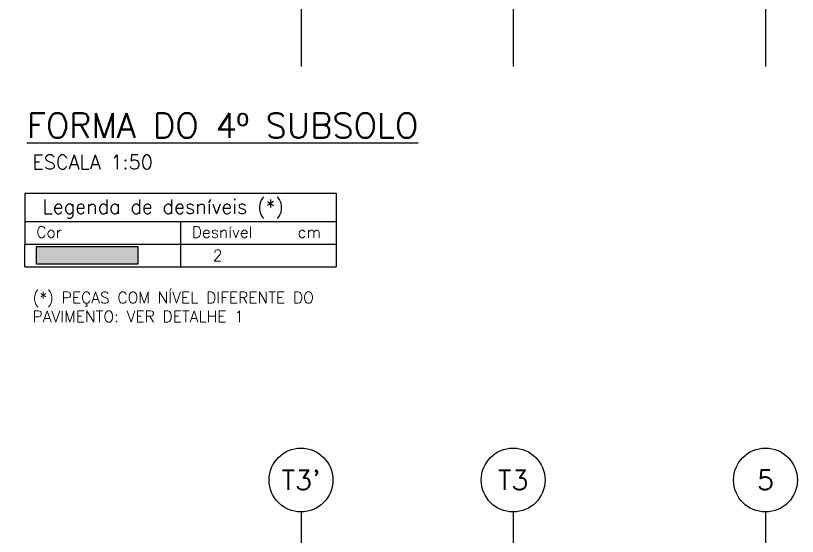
# Model space of a CAD drawing. Header units: millimetres. Extents: x -832 to 3668, y -1574 to 5296.
# Drawn here: x 683 to 1374, y -503 to -43 of the extents above; entities that cross this region are included whole.
import ezdxf
from ezdxf.enums import TextEntityAlignment as Align

# ---------------------------------------------------------------- set-up
doc = ezdxf.new("R2010")
doc.units = ezdxf.units.MM
doc.header["$LTSCALE"] = 50
doc.linetypes.add('EIXO', pattern=[6.8, 6, -0.4, 0, -0.4])
for name, color, linetype in [('AR-TEXTO_REGUA 120_1-200', 4, 'Continuous'), ('F-DESNIVEL-1', 254, 'Continuous'), ('F-EIXO', 12, 'EIXO'), ('F-TABELA-NÍVEIS', 1, 'Continuous'), ('F-TEXTO', 6, 'Continuous')]:
    doc.layers.add(name, color=color, linetype=linetype)
doc.layers.add('F-DESNIVEL-2', color=7, linetype='Continuous', true_color=0xffd1e8)
doc.styles.add('MCP', font='romans.shx')
doc.styles.add('REGUA-120-esc1_200', font='simplex.shx', dxfattribs={"height": 0.6})
doc.styles.add('ROMANS', font='romans.shx')
pattern_1 = [(0, (0, 0), (0, 6.985), [5.08, -1.905]), (90, (0, 0), (-6.985, 4e-16), [5.08, -1.905])]

# ---------------------------------------------------------------- blocks, each defined once
blk = doc.blocks.new('*U8')
at = {"layer": 'F-EIXO'}
blk.add_line((0, 0), (0, -556.59), dxfattribs=at)
at = {"layer": 'F-EIXO', "color": 2, "linetype": 'Continuous'}
blk.add_circle((0, 28.21), 28.21, dxfattribs=at)
at = {"layer": 'F-TEXTO', "style": 'ROMANS'}
blk.add_attdef('EIXO', text='', height=17.5, rotation=360, dxfattribs=at).set_placement((0, 28.21), align=Align.MIDDLE_CENTER)

msp = doc.modelspace()

# ---------------------------------------------------------------- hatches: boundary and pattern name
h = msp.add_hatch()
h.set_pattern_fill('ANGLE', color=256)
h.set_pattern_definition(pattern_1)
h.paths.add_polyline_path([(683.24, -161.92), (1098.6, -161.92), (1098.6, -122.55), (683.24, -122.55)], flags=9)
h = msp.add_hatch()
h.set_pattern_fill('ANGLE', color=256)
h.set_pattern_definition(pattern_1)
h.paths.add_polyline_path([(694.79, -181.72), (823.07, -181.72), (823.07, -162.97), (694.79, -162.97)], flags=9)
h = msp.add_hatch()
h.set_pattern_fill('ANGLE', color=256)
h.set_pattern_definition(pattern_1)
h.paths.add_polyline_path([(704.59, -226.9), (956.97, -226.9), (956.97, -198.33), (704.59, -198.33)], flags=9)
h = msp.add_hatch()
h.set_pattern_fill('ANGLE', color=256)
h.set_pattern_definition(pattern_1)
h.paths.add_polyline_path([(700.42, -241.64), (728.76, -241.64), (728.76, -226.64), (700.42, -226.64)], flags=9)
h = msp.add_hatch()
h.set_pattern_fill('ANGLE', color=256)
h.set_pattern_definition(pattern_1)
h.paths.add_polyline_path([(838.4, -241.64), (900.54, -241.64), (900.54, -226.64), (838.4, -226.64)], flags=9)
h = msp.add_hatch()
h.set_pattern_fill('ANGLE', color=256)
h.set_pattern_definition(pattern_1)
h.paths.add_polyline_path([(932.29, -240.81), (955.15, -240.81), (955.15, -230.81), (932.29, -230.81)], flags=9)
h = msp.add_hatch()
h.set_pattern_fill('ANGLE', color=256)
h.set_pattern_definition(pattern_1)
h.paths.add_polyline_path([(856.38, -262.27), (868.05, -262.27), (868.05, -247.27), (856.38, -247.27)], flags=25)
h = msp.add_hatch()
h.set_pattern_fill('ANGLE', color=256)
h.set_pattern_definition(pattern_1)
h.paths.add_polyline_path([(856.38, -262.27), (868.05, -262.27), (868.05, -247.27), (856.38, -247.27)], flags=25)
h = msp.add_hatch()
h.set_pattern_fill('ANGLE', color=256)
h.set_pattern_definition(pattern_1)
h.paths.add_polyline_path([(695.73, -318.15), (955.49, -318.15), (955.49, -284.58), (695.73, -284.58)], flags=9)

# ---------------------------------------------------------------- linework, layer by layer
at = {"layer": 'F-DESNIVEL-1', "linetype": 'Continuous'}
for points in [[(701.49, -262.27), (791.49, -262.27), (791.49, -247.27)], [(701.49, -262.27), (791.49, -247.27), (701.49, -247.27)]]:
    msp.add_solid(points, dxfattribs=at)
at = {"layer": 'F-DESNIVEL-2'}
msp.add_solid([(701.49, -262.27), (701.49, -247.27), (701.49, -262.27)], dxfattribs=at)
at = {"layer": 'F-TABELA-NÍVEIS'}
for p, q in [((691.49, -199.77), (691.49, -244.77)), ((691.49, -199.77), (966.49, -199.77)), ((966.49, -199.77), (966.49, -224.77)), ((691.49, -224.77), (966.49, -224.77)), ((828.99, -224.77), (828.99, -244.77)), ((966.49, -224.77), (966.49, -244.77)), ((691.49, -244.77), (966.49, -244.77)), ((691.49, -264.77), (691.49, -244.77)), ((791.49, -247.27), (701.49, -247.27)), ((701.49, -247.27), (701.49, -262.27)), ((791.49, -262.27), (791.49, -247.27)), ((828.99, -244.77), (828.99, -264.77)), ((966.49, -244.77), (966.49, -264.77)), ((701.49, -262.27), (791.49, -262.27)), ((691.49, -264.77), (966.49, -264.77))]:
    msp.add_line(p, q, dxfattribs=at)

# ---------------------------------------------------------------- block references
at = {"layer": 'F-EIXO', "linetype": 'Continuous'}
for p, values in [((935.46, 468.6), {'EIXO': "T3'"}), ((1122.96, 468.6), {'EIXO': 'T3'}), ((1345.96, 468.6), {'EIXO': '5'}), ((935.46, -481.4), {'EIXO': "T3'"}), ((1122.96, -481.4), {'EIXO': 'T3'}), ((1345.96, -481.4), {'EIXO': '5'})]:
    msp.add_blockref('*U8', p, dxfattribs=at).add_auto_attribs(values)

# ---------------------------------------------------------------- texts
at = {"layer": 'AR-TEXTO_REGUA 120_1-200', "color": 2, "style": 'REGUA-120-esc1_200'}
msp.add_text('ESCALA 1:50', height=12.5, dxfattribs=at).set_placement((697.92, -178.6))
at = {"layer": 'F-TABELA-NÍVEIS', "color": 3, "style": 'MCP'}
msp.add_text('Legenda de desníveis (*)', height=12.5, dxfattribs=at).set_placement((706.97, -217.97))
at = {"layer": 'F-TABELA-NÍVEIS', "color": 2, "style": 'MCP'}
for s, p in [('Cor', (701.49, -239.14)), ('Desnível', (838.99, -239.14)), ('cm', (932.53, -239.14)), ('2', (857.45, -259.77))]:
    msp.add_text(s, height=10, dxfattribs=at).set_placement(p)
at = {"layer": 'F-TABELA-NÍVEIS', "style": 'MCP'}
msp.add_text('2', height=10, dxfattribs=at).set_placement((857.45, -259.77))
at = {"layer": 'F-TABELA-NÍVEIS', "color": 2, "insert": (698.23, -287.08), "char_height": 10, "width": 276.9593, "attachment_point": 1, "style": 'MCP'}
msp.add_mtext('(*) PEÇAS COM NÍVEL DIFERENTE DO PAVIMENTO: VER DETALHE 1', dxfattribs=at)
at = {"layer": 'F-TEXTO', "style": 'ROMANS'}
msp.add_text('%%UFORMA DO 4º SUBSOLO', height=21.875, dxfattribs=at).set_placement((693.08, -150.99))

doc.saveas('drawing.dxf')
